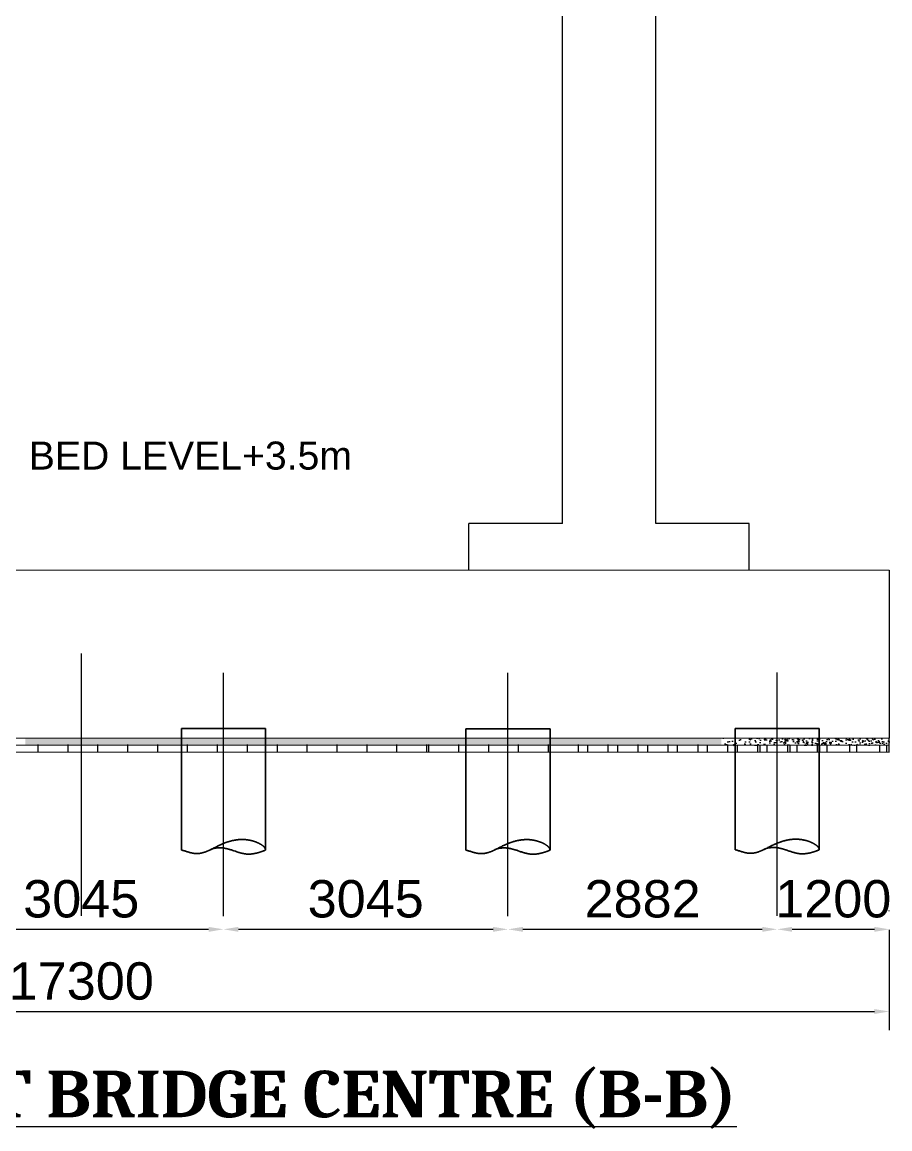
# Model space of a CAD drawing. Header units: millimetres. Extents: x 1231188 to 3899118, y -5478610 to -489530.
# Drawn here: x 3229153 to 3238442, y -2956768 to -2944918 of the extents above; entities that cross this region are included whole.
import ezdxf

# ---------------------------------------------------------------- set-up
doc = ezdxf.new("R2010")
doc.units = ezdxf.units.MM
doc.header["$LTSCALE"] = 25
doc.header["$MEASUREMENT"] = 0
doc.header["$PDMODE"] = 3
doc.linetypes.add('CENTER', pattern=[2, 1.25, -0.25, 0.25, -0.25])
doc.linetypes.add('DASHED2', pattern=[0.375, 0.25, -0.125])
doc.layers.get('Defpoints').update_dxf_attribs({"color": 230, "lineweight": 9})
doc.layers.add('ARCH', color=4, linetype='Continuous')
doc.layers.add('PILE-CAP', color=7, linetype='Continuous')
for name, color, linetype, lineweight in [('Center line', 252, 'CENTER', 9), ('DIM', 8, 'Continuous', 13), ('HATCH', 191, 'Continuous', 9), ('PILE', 214, 'Continuous', 30), ('text', 7, 'Continuous', 18)]:
    doc.layers.add(name, color=color, linetype=linetype, lineweight=lineweight)
doc.styles.add('ARIAL', font='arial.ttf', dxfattribs={"height": 400})
doc.styles.get("Standard").update_dxf_attribs({"font": 'swissl.ttf'})
doc.dimstyles.new('dim-50', dxfattribs={"dimtxt": 200, "dimasz": 200, "dimexe": 20, "dimexo": 20, "dimgap": 0.09, "dimtad": 0, "dimdec": 0, "dimzin": 0, "dimdsep": 46, "dimtxsty": 'Standard', "dimcen": 0.09, "dimclrd": 5, "dimclrt": 5, "dimazin": 0, "dimtfac": 1, "dimtdec": 0, "dimtofl": 0, "dimtmove": 0, "dimatfit": 3, "dimfxl": 1, "dimtolj": 1, "dimtzin": 0, "dimarcsym": 0})
pattern_1 = [(50, (-7682006.35, -8196118.51), (143.4520365, -12.550427), [15, -165]), (355, (-7682006.35, -8196118.51), (-27.7502667, 150.4384267), [12, -132]), (100.4514, (-7681994.4, -8196119.56), (115.7018763, 137.8879084), [12.748038, -140.2284224]), (46.1842, (-7682006.35, -8196078.51), (213.4482097, -33.1038029), [22.5, -247.5]), (96.6356, (-7681988.56, -8196081.27), (186.932541, 194.8235742), [19.1220576, -210.3426]), (351.1842, (-7682006.35, -8196078.5), (186.932389, 194.82372), [18, -198]), (21, (-7681986.35, -8196088.51), (119.3814104, -80.5237781), [15, -165]), (326, (-7681986.35, -8196088.51), (48.6630664, 145.030009), [12, -132]), (71.4514, (-7681976.4, -8196095.22), (168.0445257, 64.5060993), [12.748038, -140.2284224]), (37.5, (-7682006.35, -8196118.51), (2.43197106, 66.57877077), [0, -130.4, 0, -134, 0, -132.5]), (7.5, (-7682006.35, -8196118.51), (52.6139075, 78.88234238), [0, -76.4, 0, -127.4, 0, -50.5]), (327.5, (-7682050.95, -8196118.51), (106.76448723, -4.51097435), [0, -50, 0, -156, 0, -207]), (317.5, (-7682070.95, -8196118.51), (116.6372339, 20.0209965), [0, -65, 0, -103.6, 0, -147])]

# ---------------------------------------------------------------- blocks, each defined once
blk = doc.blocks.new('*D567')
at = {"layer": 'Defpoints', "color": 0, "lineweight": -2, "ltscale": 150, "transparency": 16777216}
for p in [(3238436, -2954435, 42552), (3221136, -2954705, 42552), (3238436, -2955511)]:
    blk.add_point(p, dxfattribs=at)
at = {"layer": 'DIM', "color": 0, "lineweight": -2, "ltscale": 150, "transparency": 16777216}
for p, q in [((3238436, -2954635), (3238436, -2955711)), ((3221136, -2954905), (3221136, -2955711))]:
    blk.add_line(p, q, dxfattribs=at)
at = {"layer": 'DIM', "color": 5, "lineweight": -2, "ltscale": 150, "transparency": 16777216}
blk.add_line((3221296, -2955511), (3238276, -2955511), dxfattribs=at)
for points in [[(3221296, -2955485), (3221296, -2955538), (3221136, -2955511)], [(3238276, -2955485), (3238276, -2955538), (3238436, -2955511)]]:
    blk.add_solid(points, dxfattribs=at)
at = {"layer": 'DIM', "color": 2, "ltscale": 150, "transparency": 16777216, "insert": (3229786, -2955187), "char_height": 400, "attachment_point": 5, "style": 'ARIAL'}
blk.add_mtext('\\A1;17300', dxfattribs=at)
blk = doc.blocks.new('*D597')
at = {"layer": 'Defpoints', "color": 0, "lineweight": -2, "ltscale": 150, "transparency": 16777216}
for p in [(3228263, -2954631, -46692), (3231309, -2954631, -46692), (3231309, -2954631)]:
    blk.add_point(p, dxfattribs=at)
at = {"layer": 'DIM', "color": 5, "lineweight": -2, "ltscale": 150, "transparency": 16777216}
blk.add_line((3228423, -2954631), (3231149, -2954631), dxfattribs=at)
for points in [[(3228423, -2954605), (3228423, -2954658), (3228263, -2954631)], [(3231149, -2954605), (3231149, -2954658), (3231309, -2954631)]]:
    blk.add_solid(points, dxfattribs=at)
at = {"layer": 'DIM', "color": 2, "ltscale": 150, "transparency": 16777216, "insert": (3229786, -2954307), "char_height": 400, "attachment_point": 5, "style": 'ARIAL'}
blk.add_mtext('\\A1;3045', dxfattribs=at)
blk = doc.blocks.new('*D598')
at = {"layer": 'Defpoints', "color": 0, "lineweight": -2, "ltscale": 150, "transparency": 16777216}
for p in [(3231309, -2954631, -46692), (3234354, -2954631, 42552), (3234354, -2954631)]:
    blk.add_point(p, dxfattribs=at)
at = {"layer": 'DIM', "color": 5, "lineweight": -2, "ltscale": 150, "transparency": 16777216}
blk.add_line((3231469, -2954631), (3234194, -2954631), dxfattribs=at)
for points in [[(3231469, -2954605), (3231469, -2954658), (3231309, -2954631)], [(3234194, -2954605), (3234194, -2954658), (3234354, -2954631)]]:
    blk.add_solid(points, dxfattribs=at)
at = {"layer": 'DIM', "color": 2, "ltscale": 150, "transparency": 16777216, "insert": (3232831, -2954307), "char_height": 400, "attachment_point": 5, "style": 'ARIAL'}
blk.add_mtext('\\A1;3045', dxfattribs=at)
blk = doc.blocks.new('*D599')
at = {"layer": 'Defpoints', "color": 0, "lineweight": -2, "ltscale": 150, "transparency": 16777216}
for p in [(3234354, -2954631, 42552), (3237236, -2954631, 42552), (3237236, -2954631)]:
    blk.add_point(p, dxfattribs=at)
at = {"layer": 'DIM', "color": 5, "lineweight": -2, "ltscale": 150, "transparency": 16777216}
blk.add_line((3234514, -2954631), (3237076, -2954631), dxfattribs=at)
for points in [[(3234514, -2954605), (3234514, -2954658), (3234354, -2954631)], [(3237076, -2954605), (3237076, -2954658), (3237236, -2954631)]]:
    blk.add_solid(points, dxfattribs=at)
at = {"layer": 'DIM', "color": 2, "ltscale": 150, "transparency": 16777216, "insert": (3235795, -2954307), "char_height": 400, "attachment_point": 5, "style": 'ARIAL'}
blk.add_mtext('\\A1;2882', dxfattribs=at)
blk = doc.blocks.new('*D600')
at = {"layer": 'Defpoints', "color": 0, "lineweight": -2, "ltscale": 150, "transparency": 16777216}
for p in [(3237236, -2954631, 42552), (3238436, -2954631), (3238436, -2954635)]:
    blk.add_point(p, dxfattribs=at)
at = {"layer": 'DIM', "color": 0, "lineweight": -2, "ltscale": 150, "transparency": 16777216}
blk.add_line((3238436, -2954435), (3238436, -2954431), dxfattribs=at)
at = {"layer": 'DIM', "color": 5, "lineweight": -2, "ltscale": 150, "transparency": 16777216}
blk.add_line((3237396, -2954631), (3238276, -2954631), dxfattribs=at)
for points in [[(3237396, -2954605), (3237396, -2954658), (3237236, -2954631)], [(3238276, -2954605), (3238276, -2954658), (3238436, -2954631)]]:
    blk.add_solid(points, dxfattribs=at)
at = {"layer": 'DIM', "color": 2, "ltscale": 150, "transparency": 16777216, "insert": (3237836, -2954307), "char_height": 400, "attachment_point": 5, "style": 'ARIAL'}
blk.add_mtext('\\A1;1200', dxfattribs=at)

msp = doc.modelspace()

# ---------------------------------------------------------------- hatches: boundary and pattern name
at = {"layer": 'HATCH', "ltscale": 100}
h = msp.add_hatch(dxfattribs=at)
h.set_pattern_fill('AR-B816', color=256, scale=20, style=0)
h.set_pattern_definition([(0, (-7665875.13, -8196110.77), (0, 160), []), (90, (-7665875.13, -8196110.77), (-160, 160), [160, -160])])
h.paths.add_polyline_path([(3229367.22664, -2952728.57632), (3229367.22664, -2952653.57632), (3229067.22664, -2952653.57632), (3229067.22664, -2952728.57632)])
h.paths.add_polyline_path([(3229967.22664, -2952728.57632), (3229967.22664, -2952653.57632), (3229367.22664, -2952653.57632), (3229367.22664, -2952728.57632)])
h.paths.add_polyline_path([(3230567.22664, -2952728.57632), (3230567.22664, -2952653.57632), (3229967.22664, -2952653.57632), (3229967.22664, -2952728.57632)])
h.paths.add_polyline_path([(3232367.22664, -2952728.57632), (3232367.22664, -2952653.57632), (3230567.22664, -2952653.57632), (3230567.22664, -2952728.57632)])
h.paths.add_polyline_path([(3232367.22664, -2952653.57632), (3232367.22664, -2952728.57632), (3232967.22664, -2952728.57632), (3232967.22664, -2952653.57632)])
h.paths.add_polyline_path([(3232967.22664, -2952653.57632), (3232967.22664, -2952728.57632), (3233567.22664, -2952728.57632), (3233567.22664, -2952653.57632)])
h = msp.add_hatch(dxfattribs=at)
h.set_pattern_fill('AR-CONC', color=256, scale=20, style=0)
h.set_pattern_definition([(50, (-7679256.31, -8196110.77), (143.4520365, -12.550427), [15, -165]), (355, (-7679256.31, -8196110.77), (-27.7502667, 150.4384267), [12, -132]), (100.4514, (-7679244.36, -8196111.82), (115.7018763, 137.8879084), [12.748038, -140.2284224]), (46.1842, (-7679256.31, -8196070.77), (213.4482097, -33.1038029), [22.5, -247.5]), (96.6356, (-7679238.53, -8196073.53), (186.932541, 194.8235742), [19.1220576, -210.3426]), (351.1842, (-7679256.31, -8196070.77), (186.932389, 194.82372), [18, -198]), (21, (-7679236.31, -8196080.77), (119.3814104, -80.5237781), [15, -165]), (326, (-7679236.31, -8196080.77), (48.6630664, 145.030009), [12, -132]), (71.4514, (-7679226.36, -8196087.48), (168.0445257, 64.5060993), [12.748038, -140.2284224]), (37.5, (-7679256.313, -8196110.77), (2.43197106, 66.57877077), [0, -130.4, 0, -134, 0, -132.5]), (7.5, (-7679256.31, -8196110.77), (52.6139075, 78.88234238), [0, -76.4, 0, -127.4, 0, -50.5]), (327.5, (-7679300.913, -8196110.77), (106.76448723, -4.51097435), [0, -50, 0, -156, 0, -207]), (317.5, (-7679320.91, -8196110.77), (116.6372339, 20.0209965), [0, -65, 0, -103.6, 0, -147])])
h.paths.add_polyline_path([(3230386.04706, -2952578.57632), (3230386.04706, -2952653.57632), (3232786.04706, -2952653.57632), (3232786.04706, -2952578.57632)])
h.paths.add_polyline_path([(3230386.04706, -2952653.57632), (3230386.04706, -2952578.57632), (3229786.04706, -2952578.57632), (3229786.04706, -2952653.57632)])
h.paths.add_polyline_path([(3229786.04706, -2952653.57632), (3229786.04706, -2952578.57632), (3229186.04706, -2952578.57632), (3229186.04706, -2952653.57632)])
h = msp.add_hatch(dxfattribs=at)
h.set_pattern_fill('AR-CONC', color=256, scale=20, style=0)
h.set_pattern_definition(pattern_1)
h.paths.add_polyline_path([(3233036.00798, -2952586.31675), (3231236.00798, -2952586.31675), (3231236.00798, -2952661.31675), (3233036.00798, -2952661.31675)])
h.paths.add_polyline_path([(3233636.00798, -2952586.31675), (3233036.00798, -2952586.31675), (3233036.00798, -2952661.31675), (3233636.00798, -2952661.31675)])
h.paths.add_polyline_path([(3234236.00798, -2952586.31675), (3233636.00798, -2952586.31675), (3233636.00798, -2952661.31675), (3234236.00798, -2952661.31675)])
h.paths.add_polyline_path([(3236636.00798, -2952586.31675), (3234236.00798, -2952586.31675), (3234236.00798, -2952661.31675), (3236636.00798, -2952661.31675)])
h = msp.add_hatch(dxfattribs=at)
h.set_pattern_fill('AR-B816', color=256, scale=20, style=0)
h.set_pattern_definition([(0, (-7661691.98, -8196110.77), (0, 160), []), (90, (-7661691.98, -8196110.77), (-160, 160), [160, -160])])
h.paths.add_polyline_path([(3233550.37762, -2952728.57632), (3233550.37762, -2952653.57632), (3233250.37762, -2952653.57632), (3233250.37762, -2952728.57632)])
h.paths.add_polyline_path([(3234150.37762, -2952728.57632), (3234150.37762, -2952653.57632), (3233550.37762, -2952653.57632), (3233550.37762, -2952728.57632)])
h.paths.add_polyline_path([(3234750.37762, -2952728.57632), (3234750.37762, -2952653.57632), (3234150.37762, -2952653.57632), (3234150.37762, -2952728.57632)])
h.paths.add_polyline_path([(3236550.37762, -2952728.57632), (3236550.37762, -2952653.57632), (3234750.37762, -2952653.57632), (3234750.37762, -2952728.57632)])
h.paths.add_polyline_path([(3236550.37762, -2952653.57632), (3236550.37762, -2952728.57632), (3237150.37762, -2952728.57632), (3237150.37762, -2952653.57632)])
h.paths.add_polyline_path([(3237150.37762, -2952653.57632), (3237150.37762, -2952728.57632), (3237750.37762, -2952728.57632), (3237750.37762, -2952653.57632)])
h = msp.add_hatch(dxfattribs=at)
h.set_pattern_fill('AR-B816', color=256, scale=20, style=0)
h.set_pattern_definition([(0, (-7659990.46, -8196118.51), (0, 160), []), (90, (-7659990.46, -8196118.51), (-160, 160), [160, -160])])
h.paths.add_polyline_path([(3235251.90419, -2952736.31675), (3235251.90419, -2952661.31675), (3234951.90419, -2952661.31675), (3234951.90419, -2952736.31675)])
h.paths.add_polyline_path([(3235851.90419, -2952736.31675), (3235851.90419, -2952661.31675), (3235251.90419, -2952661.31675), (3235251.90419, -2952736.31675)])
h.paths.add_polyline_path([(3236451.90419, -2952736.31675), (3236451.90419, -2952661.31675), (3235851.90419, -2952661.31675), (3235851.90419, -2952736.31675)])
h.paths.add_polyline_path([(3238251.90419, -2952736.31675), (3238251.90419, -2952661.31675), (3236451.90419, -2952661.31675), (3236451.90419, -2952736.31675)])
h.paths.add_polyline_path([(3238436.0531, -2952736.31675), (3238436.0531, -2952661.31675), (3238251.90419, -2952661.31675), (3238251.90419, -2952736.31675)])
h = msp.add_hatch(dxfattribs=at)
h.set_pattern_fill('AR-CONC', color=256, scale=20, style=0)
h.set_pattern_definition(pattern_1)
h.paths.add_polyline_path([(3237836.00798, -2952661.31675), (3237836.00798, -2952586.31675), (3237236.00798, -2952586.31675), (3237236.00798, -2952661.31675)])
h.paths.add_polyline_path([(3237236.00798, -2952661.31675), (3237236.00798, -2952586.31675), (3236636.00798, -2952586.31675), (3236636.00798, -2952661.31675)])
h.paths.add_polyline_path([(3238436.0531, -2952661.31675), (3238436.0531, -2952586.31675), (3237836.00798, -2952586.31675), (3237836.00798, -2952661.31675)])
h = msp.add_hatch(dxfattribs=at)
h.set_pattern_fill('AR-CONC', color=256, scale=20, style=0)
h.set_pattern_definition([(50, (-7684706.31, -8196117.59), (143.4520365, -12.550427), [15, -165]), (355, (-7684706.3, -8196117.59), (-27.7502667, 150.4384267), [12, -132]), (100.4514, (-7684694.35, -8196118.64), (115.7018763, 137.8879084), [12.748038, -140.2284224]), (46.1842, (-7684706.3, -8196077.59), (213.4482097, -33.1038029), [22.5, -247.5]), (96.6356, (-7684688.52, -8196080.35), (186.932541, 194.8235742), [19.1220576, -210.3426]), (351.1842, (-7684706.3, -8196077.6), (186.932389, 194.82372), [18, -198]), (21, (-7684686.31, -8196087.59), (119.3814104, -80.5237781), [15, -165]), (326, (-7684686.3, -8196087.59), (48.6630664, 145.030009), [12, -132]), (71.4514, (-7684676.36, -8196094.3), (168.0445257, 64.5060993), [12.748038, -140.2284224]), (37.5, (-7684706.307, -8196117.59), (2.43197106, 66.57877077), [0, -130.4, 0, -134, 0, -132.5]), (7.5, (-7684706.31, -8196117.59), (52.6139075, 78.88234238), [0, -76.4, 0, -127.4, 0, -50.5]), (327.5, (-7684750.907, -8196117.59), (106.76448723, -4.51097435), [0, -50, 0, -156, 0, -207]), (317.5, (-7684770.91, -8196117.59), (116.6372339, 20.0209965), [0, -65, 0, -103.6, 0, -147])])
h.paths.add_polyline_path([(3238136.0531, -2952585.39609), (3238136.0531, -2952660.39609), (3238436.0531, -2952660.39609), (3238436.0531, -2952585.39609)])
h.paths.add_polyline_path([(3238136.0531, -2952660.39609), (3238136.0531, -2952585.39609), (3237536.0531, -2952585.39609), (3237536.0531, -2952660.39609)])
h.paths.add_polyline_path([(3237536.0531, -2952660.39609), (3237536.0531, -2952585.39609), (3236936.0531, -2952585.39609), (3236936.0531, -2952660.39609)])
h = msp.add_hatch(dxfattribs=at)
h.set_pattern_fill('AR-B816', color=256, scale=20, style=0)
h.set_pattern_definition([(0, (-7684706.3, -8196117.59), (0, 160), []), (90, (-7684706.3, -8196117.59), (-160, 160), [160, -160])])
h.paths.add_polyline_path([(3237536.0531, -2952735.39609), (3237536.0531, -2952660.39609), (3236936.0531, -2952660.39609), (3236936.0531, -2952735.39609)])
h.paths.add_polyline_path([(3238136.0531, -2952735.39609), (3238136.0531, -2952660.39609), (3237536.0531, -2952660.39609), (3237536.0531, -2952735.39609)])
h.paths.add_polyline_path([(3238436.0531, -2952735.39609), (3238436.0531, -2952660.39609), (3238136.0531, -2952660.39609), (3238136.0531, -2952735.39609)])

# ---------------------------------------------------------------- linework, layer by layer
at = {"layer": 'ARCH', "ltscale": 5000}
for p, q in [((3234936.01402, -2950286.31675, 4140.15585), (3234936.02006, -2933029.77603, 4140.15585)), ((3235936.01402, -2950286.31675, 4140.15585), (3235936.02006, -2933029.77603, 4140.15585)), ((3233936.01402, -2950786.31675, 4140.15585), (3233936.01402, -2950286.31675, 4140.15585)), ((3234936.01402, -2950286.31675, 4140.15585), (3233936.01402, -2950286.31675, 4140.15585)), ((3236936.01402, -2950286.31675, 4140.15585), (3235936.01402, -2950286.31675, 4140.15585)), ((3236936.01402, -2950786.31675, 4140.15585), (3236936.01402, -2950286.31675, 4140.15585))]:
    msp.add_line(p, q, dxfattribs=at)
at = {"layer": 'Center line', "ltscale": 100}
for p, q in [((3229786.04706, -2951679.24767), (3229786.04706, -2954485.87129)), ((3231308.71977, -2954489.85154, -46691.78814), (3231308.71977, -2951884.13041, -46691.78814)), ((3234354.0531, -2954490.88996, 42551.63229), (3234354.0531, -2951885.16883, 42551.63229)), ((3237236.0531, -2954486.79195, 42551.63229), (3237236.0531, -2951881.07082, 42551.63229))]:
    msp.add_line(p, q, dxfattribs=at)
at = {"layer": 'HATCH', "ltscale": 100}
for p, q in [((3221136.0531, -2952654.49698, 42551.63229), (3238436.0531, -2952660.39609, 42551.63229)), ((3238436.0531, -2952735.39609, 42551.63229), (3238436.0531, -2952585.39609, 42551.63229)), ((3221136.0531, -2952729.49698, 42551.63229), (3238436.0531, -2952735.39609, 42551.63229))]:
    msp.add_line(p, q, dxfattribs=at)
at = {"layer": 'PILE', "linetype": 'DASHED2', "ltscale": 2000}
for p, q in [((3230858.71977, -2952482.55656, -46691.78814), (3231758.71977, -2952482.55656, -46691.78814)), ((3230858.71977, -2952482.55656, -46691.78814), (3230858.71977, -2953782.25634, -46691.78814)), ((3231758.71977, -2952482.55656, -46691.78814), (3231758.71977, -2953782.25634, -46691.78814)), ((3233904.0531, -2952483.59499, 42551.63229), (3234804.0531, -2952483.59499, 42551.63229)), ((3233904.0531, -2952483.59499, 42551.63229), (3233904.0531, -2953783.29476, 42551.63229)), ((3234804.0531, -2952483.59499, 42551.63229), (3234804.0531, -2953783.29476, 42551.63229)), ((3236786.0531, -2952479.49698, 42551.63229), (3237686.0531, -2952479.49698, 42551.63229)), ((3236786.0531, -2952479.49698, 42551.63229), (3236786.0531, -2953779.19676, 42551.63229)), ((3237686.0531, -2952479.49698, 42551.63229), (3237686.0531, -2953779.19676, 42551.63229))]:
    msp.add_line(p, q, dxfattribs=at)
for points, knots in [([(3231758.71977, -2953782.25634, -46691.78814), (3231758.71977, -2953740.98829, -46691.78814), (3231569.59395, -2953637.60803, -46691.78814), (3231284.5046, -2953697.79166, -46691.78814), (3231057.6095, -2953857.56816, -46691.78814), (3230906.52958, -2953793.99484, -46691.78814), (3230858.71977, -2953782.25634, -46691.78814)], [0, 0, 0, 0, 244.9137212183, 595.5205606989, 904.3406959188, 1047.3117082775, 1047.3117082775, 1047.3117082775, 1047.3117082775]), ([(3231758.71977, -2953782.25634, -46691.78814), (3231758.71977, -2953782.25634, -46691.78814), (3231556.18377, -2953875.95581, -46691.78814), (3231341.92462, -2953735.24622, -46691.78814), (3231179.64715, -2953765.7139, -46691.78814), (3231160.48848, -2953783.07952, -46691.78814)], [0, 0, 0, 0, 275.4076789922, 579.8569099783, 760.1416167795, 760.1416167795, 760.1416167795, 760.1416167795]), ([(3234804.0531, -2953783.29476, 42551.63229), (3234804.0531, -2953742.02671, 42551.63229), (3234614.92729, -2953638.64646, 42551.63229), (3234329.83794, -2953698.83009, 42551.63229), (3234102.94284, -2953858.60659, 42551.63229), (3233951.86291, -2953795.03326, 42551.63229), (3233904.0531, -2953783.29476, 42551.63229)], [0, 0, 0, 0, 244.9137212183, 595.5205606989, 904.3406959188, 1047.3117082775, 1047.3117082775, 1047.3117082775, 1047.3117082775]), ([(3237686.0531, -2953779.19676, 42551.63229), (3237686.0531, -2953737.9287, 42551.63229), (3237496.92729, -2953634.54845, 42551.63229), (3237211.83794, -2953694.73208, 42551.63229), (3236984.94284, -2953854.50858, 42551.63229), (3236833.86291, -2953790.93525, 42551.63229), (3236786.0531, -2953779.19676, 42551.63229)], [0, 0, 0, 0, 244.9137212183, 595.5205606989, 904.3406959188, 1047.3117082775, 1047.3117082775, 1047.3117082775, 1047.3117082775]), ([(3237686.0531, -2953779.19676, 42551.63229), (3237686.0531, -2953779.19676, 42551.63229), (3237483.5171, -2953872.89623, 42551.63229), (3237269.25796, -2953732.18664, 42551.63229), (3237106.98049, -2953762.65431, 42551.63229), (3237087.82182, -2953780.01994, 42551.63229)], [0, 0, 0, 0, 275.4076789922, 579.8569099783, 760.1416167795, 760.1416167795, 760.1416167795, 760.1416167795]), ([(3234804.0531, -2953783.29476, 42551.63229), (3234804.0531, -2953783.29476, 42551.63229), (3234601.5171, -2953876.99424, 42551.63229), (3234387.25796, -2953736.28465, 42551.63229), (3234224.98049, -2953766.75232, 42551.63229), (3234205.82182, -2953784.11795, 42551.63229)], [0, 0, 0, 0, 275.4076789922, 579.8569099783, 760.1416167795, 760.1416167795, 760.1416167795, 760.1416167795])]:
    msp.add_open_spline(points, degree=3, knots=knots, dxfattribs=at)
at = {"layer": 'PILE-CAP', "ltscale": 100}
for p, q in [((3221136.0531, -2950779.49698, 42551.63229), (3238436.0531, -2950785.39609, 42551.63229)), ((3238436.0531, -2950785.39609, 42551.63229), (3238436.0531, -2952585.39609, 42551.63229)), ((3221136.0531, -2952579.49698, 42551.63229), (3238436.0531, -2952585.39609, 42551.63229))]:
    msp.add_line(p, q, dxfattribs=at)

# ---------------------------------------------------------------- texts
at = {"layer": 'text', "style": 'ARIAL'}
msp.add_text('DESIGN BED LEVEL+3.5m', height=300, dxfattribs=at).set_placement((3227501.45234, -2949708.55737, 46691.78814))
at = {"layer": 'text', "linetype": 'ByBlock', "ltscale": 100, "insert": (3223007.90473, -2956143.99959, -46691.78814), "char_height": 500, "width": 31553.7544857, "attachment_point": 1, "style": 'ARIAL'}
msp.add_mtext('{\\fCambria|b1|i0|c0|p18;\\LCROSS SECTION AT BRIDGE CENTRE (B-B)}', dxfattribs=at)

# ---------------------------------------------------------------- dimensions: what is measured, and where the dimension line sits
at = {"layer": 'DIM', "ltscale": 150}
for base, p1, p2, picture, middle in [((3231308.71977, -2954631.17043), (3228263.38643, -2954631.17043, -46691.78814), (3231308.71977, -2954631.17043, -46691.78814), '*D597', (3229786.0531, -2954306.80481)), ((3234354.0531, -2954631.17043), (3231308.71977, -2954631.17043, -46691.78814), (3234354.0531, -2954631.17043, 42551.63229), '*D598', (3232831.38643, -2954306.80481)), ((3237236.0531, -2954631.17043), (3234354.0531, -2954631.17043, 42551.63229), (3237236.0531, -2954631.17043, 42551.63229), '*D599', (3235795.0531, -2954306.94124)), ((3238436.0531, -2955511.17043), (3221136.0531, -2954705.33026, 42551.63229), (3238436.0531, -2954435.15446, 42551.63229), '*D567', (3229786.0531, -2955186.80481))]:
    dim = msp.add_linear_dim(base=base, p1=p1, p2=p2, dimstyle='dim-50', override={"dimtxt": 160, "dimasz": 160, "dimexe": 200, "dimexo": 200, "dimgap": 120, "dimtad": 1, "dimtxsty": 'ARIAL', "dimclrt": 2}, dxfattribs=at)
    dim.commit()
    dim.dimension.update_dxf_attribs({"geometry": picture, "text_midpoint": middle})
dim = msp.add_linear_dim(base=(3238436.0531, -2954631.17043), p1=(3237236.0531, -2954631.17043, 42551.63229), p2=(3238436.0531, -2954635.15446), dimstyle='dim-50', override={"dimtxt": 160, "dimasz": 160, "dimexe": 200, "dimexo": 200, "dimgap": 120, "dimtad": 1, "dimtxsty": 'ARIAL', "dimclrt": 2}, dxfattribs=at)
dim.commit()
dim.dimension.update_dxf_attribs({"geometry": '*D600', "text_midpoint": (3237836.0531, -2954631.17043), "dimtype": 160})

doc.saveas('drawing.dxf')
